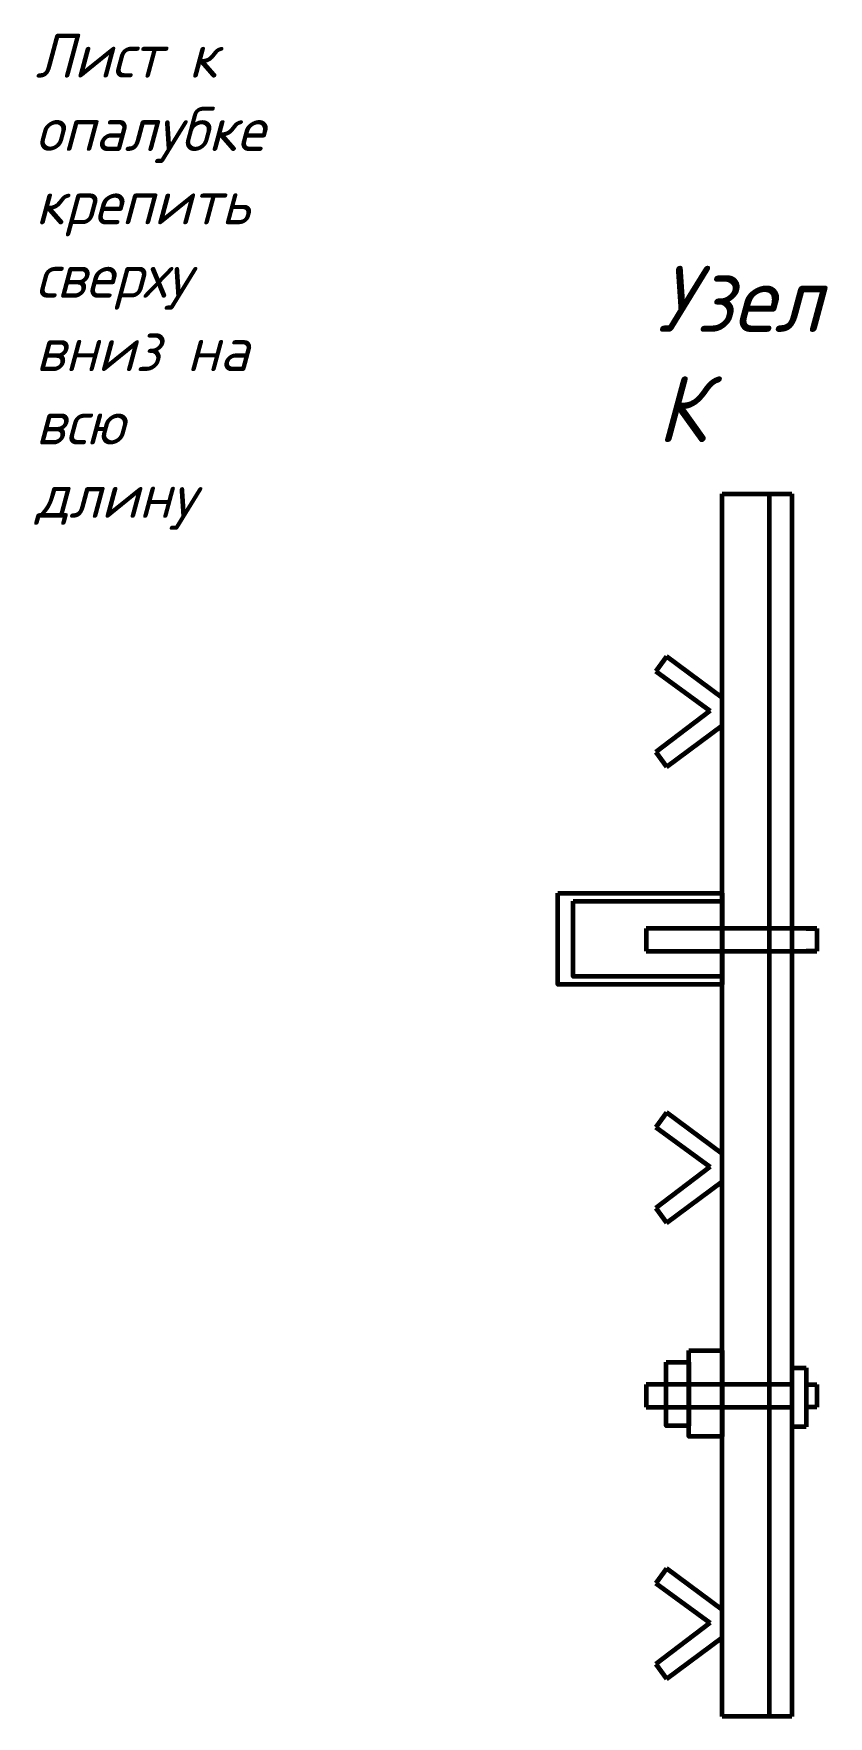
# Model space of a CAD drawing. Header units: millimetres. Extents: x 339888 to 1025294, y -263818 to -40540.
# Drawn here: x 678048 to 684024, y -118465 to -105807 of the extents above; entities that cross this region are included whole.
import ezdxf

# ---------------------------------------------------------------- set-up
doc = ezdxf.new("R2010")
doc.units = ezdxf.units.MM
doc.layers.get('0').update_dxf_attribs({"lineweight": 15})
doc.layers.add('0 @ 1', color=7, linetype='Continuous', lineweight=15)
doc.styles.add('ГОСТ 3', font='GOST_Common Italic.ttf', dxfattribs={"height": 3})

msp = doc.modelspace()

# ---------------------------------------------------------------- linework, layer by layer
at = {"color": 1, "lineweight": 60}
for p, q in [((683225.28878, -109269.22467), (683749.40464, -109269.22467)), ((683225.28878, -118464.68894), (683225.28878, -109269.22467)), ((683578.96044, -109269.22467), (683578.96044, -118464.68894)), ((683749.40464, -109269.22467), (683749.40464, -118464.68894)), ((682807.70047, -110492.16174), (682726.73947, -110602.95045)), ((683225.28878, -110803.22242), (682807.70047, -110492.16174)), ((682726.73947, -110602.95045), (683135.80559, -110901.88347)), ((683135.80559, -110901.88347), (682726.73947, -111212.28848)), ((682807.99626, -111321.75942), (683225.28878, -111012.01651)), ((682726.73947, -111212.28848), (682807.99626, -111321.75942)), ((683936.89326, -112537.49208), (682654.30071, -112537.49208)), ((682654.30071, -112537.49208), (682654.30071, -112707.93627)), ((683855.93226, -112537.49208), (683936.89326, -112537.49208)), ((683936.89326, -112537.49208), (683936.89326, -112707.93627)), ((682654.30071, -112707.93627), (683936.89326, -112707.93627)), ((683936.89326, -112707.93627), (683855.93226, -112707.93627)), ((682807.70047, -113922.35116), (682726.73947, -114033.13987)), ((682726.73947, -114033.13987), (683135.80559, -114332.07289)), ((683225.28878, -114233.41184), (682807.70047, -113922.35116)), ((683135.80559, -114332.07289), (682726.73947, -114642.4779)), ((682807.99626, -114751.94884), (683225.28878, -114442.20593)), ((682726.73947, -114642.4779), (682807.99626, -114751.94884)), ((683749.40464, -115844.10944), (683855.93226, -115844.10944)), ((683855.93226, -115844.10944), (683855.93226, -116287.26436)), ((683749.40464, -115967.6815), (682654.30071, -115967.6815)), ((682654.30071, -115967.6815), (682654.30071, -116138.12569)), ((683855.93226, -115967.6815), (683936.89326, -115967.6815)), ((683936.89326, -115967.6815), (683936.89326, -116138.12569)), ((682654.30071, -116138.12569), (683749.40464, -116138.12569)), ((683936.89326, -116138.12569), (683855.93226, -116138.12569)), ((683855.93226, -116287.26436), (683749.40464, -116287.26436)), ((682807.70047, -117352.54058), (682726.73947, -117463.32929)), ((683225.28878, -117663.60126), (682807.70047, -117352.54058)), ((682726.73947, -117463.32929), (683135.80559, -117762.26231)), ((683135.80559, -117762.26231), (682726.73947, -118072.66731)), ((682807.99626, -118182.13826), (683225.28878, -117872.39535)), ((682726.73947, -118072.66731), (682807.99626, -118182.13826)), ((683749.40464, -118464.68894), (683225.28878, -118464.68894))]:
    msp.add_line(p, q, dxfattribs=at)
for points in [[(681989.56837, -112273.3036), (683225.28878, -112273.3036), (683225.28878, -112959.34147), (681989.56837, -112959.34147)], [(682104.61817, -112332.95902), (683225.28878, -112332.95902), (683225.28878, -112899.68599), (682104.61817, -112899.68599)], [(682803.43938, -115801.49839), (682973.88358, -115801.49839), (682973.88358, -116278.74218), (682803.43938, -116278.74218)], [(682973.88358, -115712.0152), (683225.28878, -115712.0152), (683225.28878, -116359.70312), (682973.88358, -116359.70312)]]:
    msp.add_lwpolyline(points, close=True, dxfattribs=at)

# ---------------------------------------------------------------- texts
at = {"layer": '0 @ 1', "color": 1, "lineweight": 60, "attachment_point": 1, "style": 'ГОСТ 3'}
for s, width, insert, char_height in [('Лист к опалубке крепить сверху вниз на всю длину', 1665.7244991, (678062.43183, -105806.98547), 331.0665712), ('Узел К', 451.7578244, (682735.38867, -107554.58527), 496.599857)]:
    msp.add_mtext_dynamic_manual_height_columns(s, width=width, gutter_width=15, heights=[0], dxfattribs=dict(at, insert=insert, char_height=char_height))

doc.saveas('drawing.dxf')
